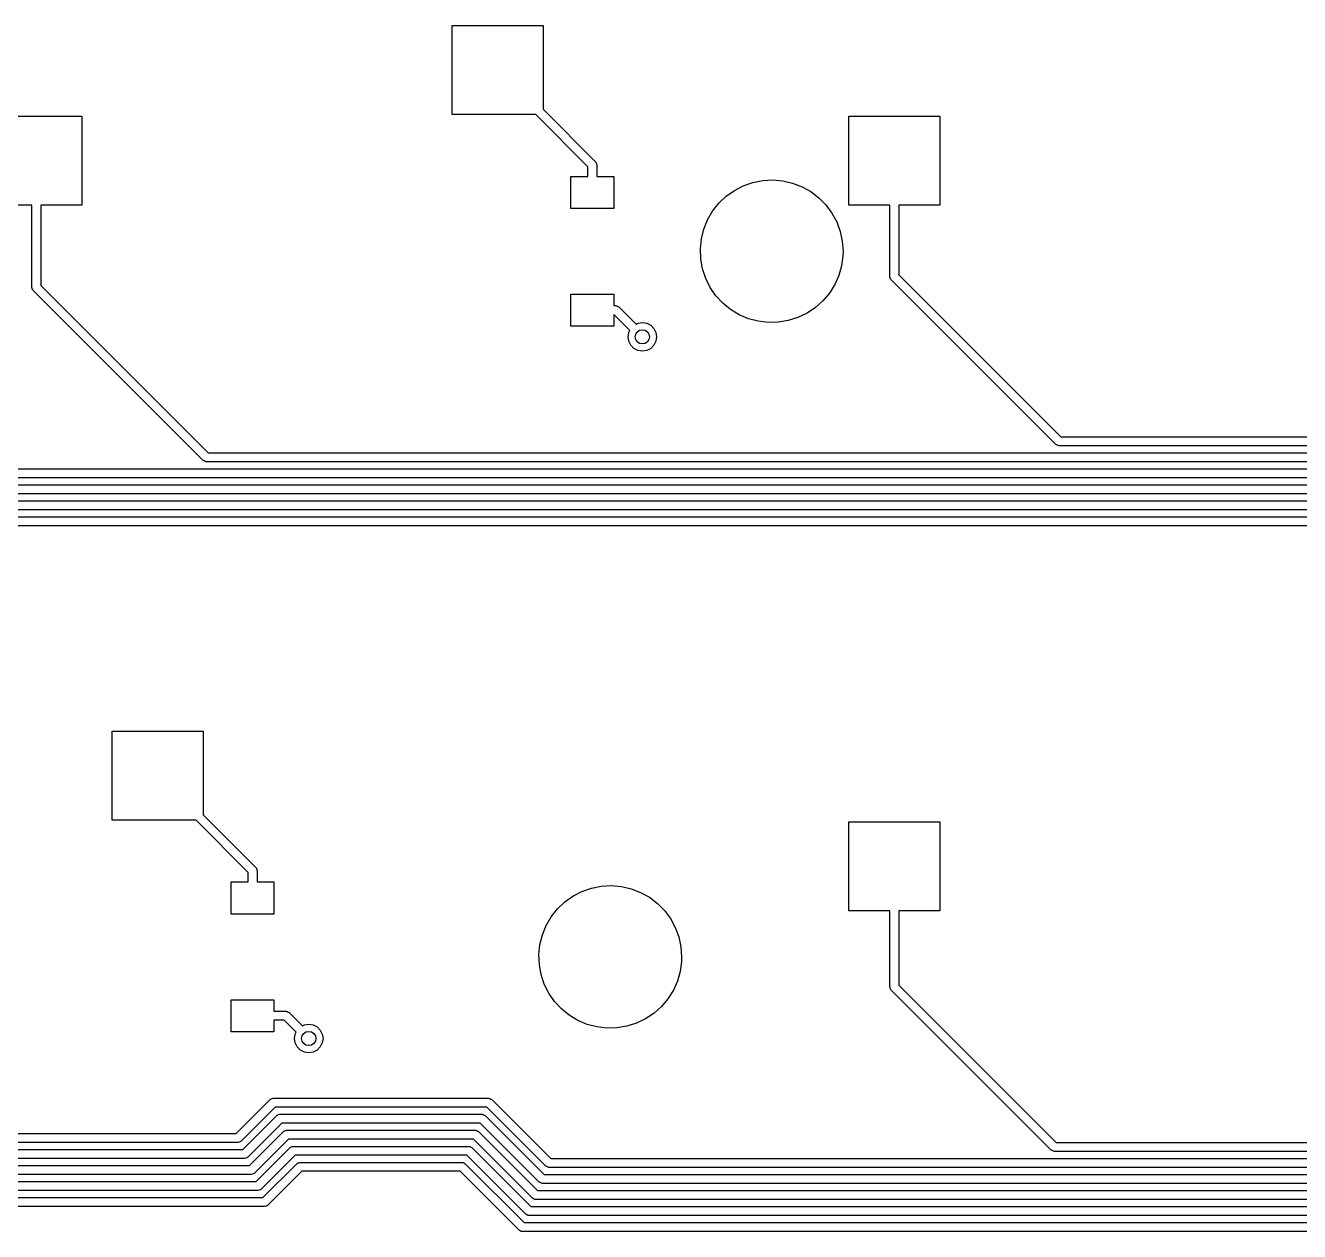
# Model space of a CAD drawing. Extents: x -27 to 355, y -108 to 35.
# Drawn here: x 259.31 to 295.02, y -27.49 to 6.33 of the extents above; entities that cross this region are included whole.
import ezdxf

# ---------------------------------------------------------------- set-up
doc = ezdxf.new("R2010")
doc.units = 0
doc.layers.add('BLACK', color=7, linetype='CONTINUOUS')

msp = doc.modelspace()

# ---------------------------------------------------------------- linework, layer by layer
at = {"layer": 'BLACK', "linetype": 'CONTINUOUS'}
for p, q in [((271.267, 3.83), (271.267, 6.33)), ((271.267, 6.33), (273.817, 6.33)), ((273.817, 6.33), (273.817, 3.98178)), ((273.817, 3.98178), (275.288, 2.51039)), ((258.34, 3.79), (260.89, 3.79)), ((260.89, 3.79), (260.89, 1.29)), ((273.615, 3.83), (271.267, 3.83)), ((275.075, 2.37022), (273.615, 3.83)), ((282.39, 1.29), (282.39, 3.79)), ((282.39, 3.79), (284.94, 3.79)), ((284.94, 3.79), (284.94, 1.29)), ((275.288, 2.51039), (275.302, 2.49255)), ((275.075, 2.1), (275.075, 2.37022)), ((275.302, 2.49255), (275.305, 2.48953)), ((275.305, 2.48953), (275.306, 2.48683)), ((275.306, 2.48683), (275.31, 2.48164)), ((275.31, 2.48164), (275.316, 2.45154)), ((275.316, 2.45154), (275.325, 2.422)), ((275.325, 2.422), (275.325, 2.1)), ((274.6, 1.2), (274.6, 2.1)), ((274.6, 2.1), (275.075, 2.1)), ((275.325, 2.1), (275.8, 2.1)), ((275.8, 2.1), (275.8, 1.2)), ((279.18, 1.70528), (279.431, 1.83551)), ((279.431, 1.83551), (279.697, 1.92911)), ((279.697, 1.92911), (279.974, 1.98423)), ((279.974, 1.98423), (280.256, 1.99975)), ((280.256, 1.99975), (280.538, 1.97538)), ((280.538, 1.97538), (280.813, 1.91159)), ((280.813, 1.91159), (281.077, 1.80965)), ((281.077, 1.80965), (281.323, 1.67161)), ((278.746, 1.34603), (278.95, 1.54103)), ((278.95, 1.54103), (279.18, 1.70528)), ((281.323, 1.67161), (281.548, 1.50022)), ((281.548, 1.50022), (281.746, 1.2989)), ((259.49, 1.29), (258.34, 1.29)), ((259.49, -1.015), (259.49, 1.29)), ((260.89, 1.29), (259.74, 1.29)), ((259.74, 1.29), (259.74, -0.96322)), ((275.8, 1.2), (274.6, 1.2)), ((278.429, 0.87988), (278.571, 1.12417)), ((278.571, 1.12417), (278.746, 1.34603)), ((281.746, 1.2989), (281.914, 1.07165)), ((281.914, 1.07165), (282.048, 0.82303)), ((283.54, 1.29), (282.39, 1.29)), ((283.54, -0.715), (283.54, 1.29)), ((284.94, 1.29), (283.79, 1.29)), ((283.79, 1.29), (283.79, -0.66322)), ((278.323, 0.61803), (278.429, 0.87988)), ((282.048, 0.82303), (282.146, 0.55798)), ((278.255, 0.34386), (278.323, 0.61803)), ((282.146, 0.55798), (282.205, 0.2818)), ((278.226, 0.06282), (278.255, 0.34386)), ((278.237, -0.21947), (278.226, 0.06282)), ((282.205, 0.2818), (282.225, 0)), ((282.225, 0), (282.221, -0.12558)), ((278.288, -0.49738), (278.237, -0.21947)), ((282.221, -0.12558), (282.183, -0.40558)), ((278.377, -0.76537), (278.288, -0.49738)), ((282.107, -0.67748), (281.993, -0.93586)), ((282.183, -0.40558), (282.107, -0.67748)), ((283.79, -0.66322), (288.33, -5.20288)), ((259.499, -1.04455), (259.49, -1.015)), ((259.505, -1.07464), (259.499, -1.04455)), ((259.74, -0.96322), (264.429, -5.6524)), ((278.504, -1.01808), (278.377, -0.76537)), ((278.664, -1.25048), (278.504, -1.01808)), ((281.993, -0.93586), (281.843, -1.17557)), ((283.549, -0.74455), (283.54, -0.715)), ((283.555, -0.77464), (283.549, -0.74455)), ((283.559, -0.77983), (283.555, -0.77464)), ((283.56, -0.78253), (283.559, -0.77983)), ((283.563, -0.78555), (283.56, -0.78253)), ((283.577, -0.80339), (283.563, -0.78555)), ((288.189, -5.41627), (283.577, -0.80339)), ((259.509, -1.07983), (259.505, -1.07464)), ((259.51, -1.08253), (259.509, -1.07983)), ((259.513, -1.08555), (259.51, -1.08253)), ((259.527, -1.10339), (259.513, -1.08555)), ((264.289, -5.86579), (259.527, -1.10339)), ((274.6, -2.1), (274.6, -1.2)), ((274.6, -1.2), (275.8, -1.2)), ((275.8, -1.2), (275.8, -1.525)), ((278.856, -1.45794), (278.664, -1.25048)), ((281.661, -1.39183), (281.451, -1.58031)), ((281.843, -1.17557), (281.661, -1.39183)), ((275.8, -1.525), (275.85, -1.525)), ((276.247, -2.22337), (275.8, -1.77678)), ((275.8, -1.77678), (275.8, -2.1)), ((275.85, -1.525), (275.872, -1.52819)), ((275.872, -1.52819), (275.877, -1.52787)), ((275.877, -1.52787), (275.879, -1.52922)), ((275.879, -1.52922), (275.886, -1.53015)), ((275.886, -1.53015), (275.911, -1.54685)), ((275.911, -1.54685), (275.938, -1.56161)), ((275.938, -1.56161), (276.423, -2.04659)), ((279.075, -1.6363), (278.856, -1.45794)), ((279.317, -1.78201), (279.075, -1.6363)), ((279.577, -1.89217), (279.317, -1.78201)), ((281.216, -1.73726), (280.961, -1.85955)), ((281.451, -1.58031), (281.216, -1.73726)), ((275.8, -2.1), (274.6, -2.1)), ((276.423, -2.04659), (276.476, -2.01958)), ((276.476, -2.01958), (276.6, -2)), ((276.6, -2), (276.724, -2.01958)), ((276.724, -2.01958), (276.835, -2.07639)), ((276.835, -2.07639), (276.924, -2.16489)), ((279.85, -1.96457), (279.577, -1.89217)), ((280.131, -1.99778), (279.85, -1.96457)), ((280.413, -1.99112), (280.131, -1.99778)), ((280.692, -1.94474), (280.413, -1.99112)), ((280.961, -1.85955), (280.692, -1.94474)), ((276.2, -2.4), (276.22, -2.27639)), ((276.22, -2.52361), (276.2, -2.4)), ((276.22, -2.27639), (276.247, -2.22337)), ((276.924, -2.16489), (276.98, -2.27639)), ((276.98, -2.27639), (277, -2.4)), ((277, -2.4), (276.98, -2.52361)), ((276.276, -2.63511), (276.22, -2.52361)), ((276.365, -2.72361), (276.276, -2.63511)), ((276.476, -2.78042), (276.365, -2.72361)), ((276.6, -2.8), (276.476, -2.78042)), ((276.724, -2.78042), (276.6, -2.8)), ((276.835, -2.72361), (276.724, -2.78042)), ((276.924, -2.63511), (276.835, -2.72361)), ((276.98, -2.52361), (276.924, -2.63511)), ((288.33, -5.20288), (336.338, -5.20288)), ((264.429, -5.6524), (336.524, -5.6524)), ((288.217, -5.43103), (288.189, -5.41627)), ((288.242, -5.44773), (288.217, -5.43103)), ((288.249, -5.44866), (288.242, -5.44773)), ((288.251, -5.45001), (288.249, -5.44866)), ((288.256, -5.44968), (288.251, -5.45001)), ((288.278, -5.45288), (288.256, -5.44968)), ((336.389, -5.45288), (288.278, -5.45288)), ((264.316, -5.88055), (264.289, -5.86579)), ((264.342, -5.89725), (264.316, -5.88055)), ((264.348, -5.89818), (264.342, -5.89725)), ((264.351, -5.89953), (264.348, -5.89818)), ((264.355, -5.8992), (264.351, -5.89953)), ((264.377, -5.9024), (264.355, -5.8992)), ((336.576, -5.9024), (264.377, -5.9024)), ((340.752, -6.35192), (247.03, -6.35192)), ((247.082, -6.10192), (340.7, -6.10192)), ((226.728, -6.55144), (340.887, -6.55144)), ((209.881, -7.00096), (341.073, -7.00096)), ((340.938, -6.80144), (226.676, -6.80144)), ((177.802, -7.45048), (341.259, -7.45048)), ((341.124, -7.25096), (209.829, -7.25096)), ((341.311, -7.70048), (177.75, -7.70048)), ((261.742, -15.955), (261.742, -13.455)), ((261.742, -13.455), (264.292, -13.455)), ((264.292, -13.455), (264.292, -15.8032)), ((264.09, -15.955), (261.742, -15.955)), ((265.55, -17.4148), (264.09, -15.955)), ((264.292, -15.8032), (265.763, -17.2746)), ((282.39, -18.495), (282.39, -15.995)), ((282.39, -15.995), (284.94, -15.995)), ((284.94, -15.995), (284.94, -18.495)), ((265.55, -17.685), (265.55, -17.4148)), ((265.763, -17.2746), (265.777, -17.2924)), ((265.777, -17.2924), (265.78, -17.2955)), ((265.78, -17.2955), (265.781, -17.2982)), ((265.781, -17.2982), (265.785, -17.3034)), ((265.785, -17.3034), (265.791, -17.3335)), ((265.791, -17.3335), (265.8, -17.363)), ((265.8, -17.363), (265.8, -17.685)), ((265.075, -18.585), (265.075, -17.685)), ((265.075, -17.685), (265.55, -17.685)), ((265.8, -17.685), (266.275, -17.685)), ((266.275, -17.685), (266.275, -18.585)), ((275.173, -17.8559), (275.45, -17.8008)), ((275.45, -17.8008), (275.733, -17.7852)), ((275.733, -17.7852), (276.014, -17.8096)), ((276.014, -17.8096), (276.289, -17.8734)), ((274.426, -18.244), (274.656, -18.0797)), ((274.656, -18.0797), (274.907, -17.9495)), ((274.907, -17.9495), (275.173, -17.8559)), ((276.289, -17.8734), (276.553, -17.9753)), ((276.553, -17.9753), (276.799, -18.1134)), ((276.799, -18.1134), (277.024, -18.2848)), ((274.047, -18.6608), (274.222, -18.439)), ((274.222, -18.439), (274.426, -18.244)), ((277.024, -18.2848), (277.222, -18.4861)), ((277.222, -18.4861), (277.39, -18.7133)), ((283.54, -18.495), (282.39, -18.495)), ((283.54, -20.6279), (283.54, -18.495)), ((284.94, -18.495), (283.79, -18.495)), ((283.79, -18.495), (283.79, -20.5761)), ((266.275, -18.585), (265.075, -18.585)), ((273.799, -19.167), (273.905, -18.9051)), ((273.905, -18.9051), (274.047, -18.6608)), ((277.39, -18.7133), (277.524, -18.962)), ((273.731, -19.4411), (273.799, -19.167)), ((277.524, -18.962), (277.622, -19.227)), ((277.622, -19.227), (277.681, -19.5032)), ((273.702, -19.7222), (273.731, -19.4411)), ((277.681, -19.5032), (277.701, -19.785)), ((273.713, -20.0045), (273.702, -19.7222)), ((277.697, -19.9106), (277.66, -20.1906)), ((277.701, -19.785), (277.697, -19.9106)), ((273.764, -20.2824), (273.713, -20.0045)), ((273.853, -20.5504), (273.764, -20.2824)), ((277.66, -20.1906), (277.583, -20.4625)), ((273.98, -20.8031), (273.853, -20.5504)), ((277.583, -20.4625), (277.469, -20.7209)), ((283.549, -20.6574), (283.54, -20.6279)), ((283.555, -20.6875), (283.549, -20.6574)), ((283.559, -20.6927), (283.555, -20.6875)), ((283.56, -20.6954), (283.559, -20.6927)), ((283.563, -20.6984), (283.56, -20.6954)), ((283.577, -20.7163), (283.563, -20.6984)), ((283.79, -20.5761), (288.202, -24.9879)), ((265.075, -21.885), (265.075, -20.985)), ((265.075, -20.985), (266.275, -20.985)), ((266.275, -20.985), (266.275, -21.31)), ((274.14, -21.0355), (273.98, -20.8031)), ((274.332, -21.2429), (274.14, -21.0355)), ((277.319, -20.9606), (277.137, -21.1768)), ((277.469, -20.7209), (277.319, -20.9606)), ((288.062, -25.2013), (283.577, -20.7163)), ((266.275, -21.31), (266.613, -21.31)), ((266.613, -21.31), (266.635, -21.3132)), ((266.635, -21.3132), (266.639, -21.3129)), ((266.639, -21.3129), (266.642, -21.3142)), ((266.642, -21.3142), (266.648, -21.3151)), ((266.648, -21.3151), (266.674, -21.3318)), ((266.674, -21.3318), (266.701, -21.3466)), ((266.701, -21.3466), (267.073, -21.7191)), ((274.551, -21.4213), (274.332, -21.2429)), ((274.793, -21.567), (274.551, -21.4213)), ((276.927, -21.3653), (276.692, -21.5223)), ((277.137, -21.1768), (276.927, -21.3653)), ((266.561, -21.56), (266.275, -21.56)), ((266.275, -21.56), (266.275, -21.885)), ((266.897, -21.8959), (266.561, -21.56)), ((267.073, -21.7191), (267.126, -21.6921)), ((267.126, -21.6921), (267.25, -21.6725)), ((267.25, -21.6725), (267.374, -21.6921)), ((267.374, -21.6921), (267.485, -21.7489)), ((267.485, -21.7489), (267.574, -21.8374)), ((275.053, -21.6772), (274.793, -21.567)), ((275.326, -21.7496), (275.053, -21.6772)), ((275.607, -21.7828), (275.326, -21.7496)), ((275.889, -21.7761), (275.607, -21.7828)), ((276.168, -21.7297), (275.889, -21.7761)), ((276.437, -21.6446), (276.168, -21.7297)), ((276.692, -21.5223), (276.437, -21.6446)), ((266.275, -21.885), (265.075, -21.885)), ((266.85, -22.0725), (266.87, -21.9489)), ((266.87, -22.1961), (266.85, -22.0725)), ((266.87, -21.9489), (266.897, -21.8959)), ((267.574, -21.8374), (267.63, -21.9489)), ((267.63, -21.9489), (267.65, -22.0725)), ((267.65, -22.0725), (267.63, -22.1961)), ((266.926, -22.3076), (266.87, -22.1961)), ((267.015, -22.3961), (266.926, -22.3076)), ((267.126, -22.4529), (267.015, -22.3961)), ((267.25, -22.4725), (267.126, -22.4529)), ((267.374, -22.4529), (267.25, -22.4725)), ((267.485, -22.3961), (267.374, -22.4529)), ((267.574, -22.3076), (267.485, -22.3961)), ((267.63, -22.1961), (267.574, -22.3076)), ((265.215, -24.7374), (266.168, -23.7851)), ((266.168, -23.7851), (266.186, -23.7718)), ((266.186, -23.7718), (266.189, -23.7683)), ((266.189, -23.7683), (266.191, -23.7675)), ((266.191, -23.7675), (266.196, -23.7636)), ((266.196, -23.7636), (266.227, -23.7572)), ((266.227, -23.7572), (266.256, -23.7485)), ((266.256, -23.7485), (272.294, -23.7485)), ((272.294, -23.7485), (272.316, -23.7517)), ((272.316, -23.7517), (272.32, -23.7514)), ((272.32, -23.7514), (272.323, -23.7527)), ((272.323, -23.7527), (272.329, -23.7536)), ((272.329, -23.7536), (272.355, -23.7703)), ((272.355, -23.7703), (272.382, -23.7851)), ((272.382, -23.7851), (274.035, -25.4374)), ((266.308, -23.9985), (265.356, -24.9508)), ((265.402, -25.1869), (266.354, -24.2346)), ((272.242, -23.9985), (266.308, -23.9985)), ((266.354, -24.2346), (266.372, -24.2213)), ((266.372, -24.2213), (266.375, -24.2178)), ((266.375, -24.2178), (266.378, -24.217)), ((266.378, -24.217), (266.383, -24.2132)), ((266.383, -24.2132), (266.413, -24.2067)), ((266.413, -24.2067), (266.442, -24.198)), ((266.442, -24.198), (272.108, -24.198)), ((272.108, -24.198), (272.13, -24.2012)), ((272.13, -24.2012), (272.134, -24.2009)), ((272.134, -24.2009), (272.137, -24.2022)), ((272.137, -24.2022), (272.143, -24.2032)), ((272.143, -24.2032), (272.169, -24.2199)), ((272.169, -24.2199), (272.196, -24.2346)), ((272.196, -24.2346), (273.848, -25.8869)), ((273.894, -25.6508), (272.242, -23.9985)), ((266.494, -24.448), (265.542, -25.4003)), ((272.056, -24.448), (266.494, -24.448)), ((273.708, -26.1003), (272.056, -24.448)), ((265.267, -24.9874), (254.85, -24.9874)), ((254.902, -24.7374), (265.215, -24.7374)), ((265.297, -24.9787), (265.267, -24.9874)), ((265.327, -24.9723), (265.297, -24.9787)), ((265.332, -24.9684), (265.327, -24.9723)), ((265.335, -24.9676), (265.332, -24.9684)), ((265.338, -24.9641), (265.335, -24.9676)), ((265.356, -24.9508), (265.338, -24.9641)), ((265.588, -25.6364), (266.54, -24.6842)), ((266.68, -24.8975), (265.728, -25.8498)), ((266.54, -24.6842), (266.558, -24.6708)), ((266.558, -24.6708), (266.561, -24.6673)), ((266.561, -24.6673), (266.564, -24.6666)), ((266.564, -24.6666), (266.569, -24.6627)), ((266.569, -24.6627), (266.599, -24.6562)), ((266.599, -24.6562), (266.629, -24.6475)), ((266.629, -24.6475), (271.921, -24.6475)), ((271.87, -24.8975), (266.68, -24.8975)), ((273.522, -26.5498), (271.87, -24.8975)), ((271.921, -24.6475), (271.944, -24.6507)), ((271.944, -24.6507), (271.948, -24.6504)), ((271.948, -24.6504), (271.951, -24.6518)), ((271.951, -24.6518), (271.957, -24.6527)), ((271.957, -24.6527), (271.983, -24.6694)), ((271.983, -24.6694), (272.01, -24.6842)), ((272.01, -24.6842), (273.662, -26.3364)), ((288.202, -24.9879), (329.682, -24.9879)), ((248.448, -25.1869), (265.402, -25.1869)), ((265.774, -26.086), (266.726, -25.1337)), ((266.866, -25.3471), (265.914, -26.2993)), ((266.726, -25.1337), (266.744, -25.1204)), ((266.744, -25.1204), (266.747, -25.1169)), ((266.747, -25.1169), (266.75, -25.1161)), ((266.75, -25.1161), (266.755, -25.1122)), ((266.755, -25.1122), (266.785, -25.1057)), ((266.785, -25.1057), (266.815, -25.0971)), ((266.815, -25.0971), (271.735, -25.0971)), ((271.684, -25.3471), (266.866, -25.3471)), ((273.336, -26.9993), (271.684, -25.3471)), ((271.735, -25.0971), (271.757, -25.1003)), ((271.757, -25.1003), (271.762, -25.0999)), ((271.762, -25.0999), (271.764, -25.1013)), ((271.764, -25.1013), (271.771, -25.1022)), ((271.771, -25.1022), (271.797, -25.1189)), ((271.797, -25.1189), (271.824, -25.1337)), ((271.824, -25.1337), (273.476, -26.786)), ((288.089, -25.216), (288.062, -25.2013)), ((288.114, -25.2327), (288.089, -25.216)), ((288.121, -25.2337), (288.114, -25.2327)), ((288.123, -25.235), (288.121, -25.2337)), ((288.128, -25.2347), (288.123, -25.235)), ((288.15, -25.2379), (288.128, -25.2347)), ((329.733, -25.2379), (288.15, -25.2379)), ((248.262, -25.6364), (265.588, -25.6364)), ((265.453, -25.4369), (248.397, -25.4369)), ((265.483, -25.4283), (265.453, -25.4369)), ((265.513, -25.4218), (265.483, -25.4283)), ((265.518, -25.4179), (265.513, -25.4218)), ((265.521, -25.4171), (265.518, -25.4179)), ((265.524, -25.4136), (265.521, -25.4171)), ((265.542, -25.4003), (265.524, -25.4136)), ((265.96, -26.5355), (266.913, -25.5832)), ((266.913, -25.5832), (266.93, -25.5699)), ((266.93, -25.5699), (266.933, -25.5664)), ((266.933, -25.5664), (266.936, -25.5656)), ((266.936, -25.5656), (266.941, -25.5617)), ((266.941, -25.5617), (266.971, -25.5552)), ((266.971, -25.5552), (267.001, -25.5466)), ((267.001, -25.5466), (271.549, -25.5466)), ((271.549, -25.5466), (271.571, -25.5498)), ((271.571, -25.5498), (271.576, -25.5494)), ((271.576, -25.5494), (271.578, -25.5508)), ((271.578, -25.5508), (271.585, -25.5517)), ((271.585, -25.5517), (271.61, -25.5684)), ((271.61, -25.5684), (271.637, -25.5832)), ((271.637, -25.5832), (273.29, -27.2355)), ((273.921, -25.6656), (273.894, -25.6508)), ((273.947, -25.6823), (273.921, -25.6656)), ((273.954, -25.6832), (273.947, -25.6823)), ((273.956, -25.6845), (273.954, -25.6832)), ((273.961, -25.6842), (273.956, -25.6845)), ((273.983, -25.6874), (273.961, -25.6842)), ((329.92, -25.6874), (273.983, -25.6874)), ((274.035, -25.4374), (329.868, -25.4374)), ((265.64, -25.8864), (248.21, -25.8864)), ((265.669, -25.8778), (265.64, -25.8864)), ((265.699, -25.8713), (265.669, -25.8778)), ((265.704, -25.8674), (265.699, -25.8713)), ((265.707, -25.8666), (265.704, -25.8674)), ((265.71, -25.8631), (265.707, -25.8666)), ((265.728, -25.8498), (265.71, -25.8631)), ((267.053, -25.7966), (266.1, -26.7489)), ((271.497, -25.7966), (267.053, -25.7966)), ((273.15, -27.4489), (271.497, -25.7966)), ((273.848, -25.8869), (342.552, -25.8869)), ((265.826, -26.336), (248.024, -26.336)), ((248.076, -26.086), (265.774, -26.086)), ((265.855, -26.3273), (265.826, -26.336)), ((265.885, -26.3208), (265.855, -26.3273)), ((265.891, -26.3169), (265.885, -26.3208)), ((265.893, -26.3161), (265.891, -26.3169)), ((265.896, -26.3127), (265.893, -26.3161)), ((265.914, -26.2993), (265.896, -26.3127)), ((273.662, -26.3364), (342.738, -26.3364)), ((273.735, -26.1151), (273.708, -26.1003)), ((273.761, -26.1318), (273.735, -26.1151)), ((273.767, -26.1327), (273.761, -26.1318)), ((273.77, -26.1341), (273.767, -26.1327)), ((273.775, -26.1337), (273.77, -26.1341)), ((273.797, -26.1369), (273.775, -26.1337)), ((342.603, -26.1369), (273.797, -26.1369)), ((247.89, -26.5355), (265.96, -26.5355)), ((266.042, -26.7768), (266.012, -26.7855)), ((266.072, -26.7703), (266.042, -26.7768)), ((266.077, -26.7665), (266.072, -26.7703)), ((266.08, -26.7657), (266.077, -26.7665)), ((266.083, -26.7622), (266.08, -26.7657)), ((266.1, -26.7489), (266.083, -26.7622)), ((273.549, -26.5646), (273.522, -26.5498)), ((273.575, -26.5813), (273.549, -26.5646)), ((273.581, -26.5822), (273.575, -26.5813)), ((273.584, -26.5836), (273.581, -26.5822)), ((273.588, -26.5832), (273.584, -26.5836)), ((273.61, -26.5864), (273.588, -26.5832)), ((342.79, -26.5864), (273.61, -26.5864)), ((266.012, -26.7855), (247.838, -26.7855)), ((273.363, -27.0141), (273.336, -26.9993)), ((273.389, -27.0308), (273.363, -27.0141)), ((273.395, -27.0317), (273.389, -27.0308)), ((273.398, -27.0331), (273.395, -27.0317)), ((273.402, -27.0328), (273.398, -27.0331)), ((273.424, -27.036), (273.402, -27.0328)), ((342.976, -27.036), (273.424, -27.036)), ((273.476, -26.786), (342.924, -26.786)), ((273.177, -27.4636), (273.15, -27.4489)), ((273.202, -27.4803), (273.177, -27.4636)), ((273.209, -27.4813), (273.202, -27.4803)), ((273.211, -27.4826), (273.209, -27.4813)), ((273.216, -27.4823), (273.211, -27.4826)), ((273.238, -27.4855), (273.216, -27.4823)), ((343.162, -27.4855), (273.238, -27.4855)), ((273.29, -27.2355), (343.11, -27.2355))]:
    msp.add_line(p, q, dxfattribs=at)
at = {"layer": 'BLACK'}
for centre in [(276.6, -2.4), (267.25, -22.0725)]:
    msp.add_circle(centre, 0.2, dxfattribs=at)

doc.saveas('drawing.dxf')
